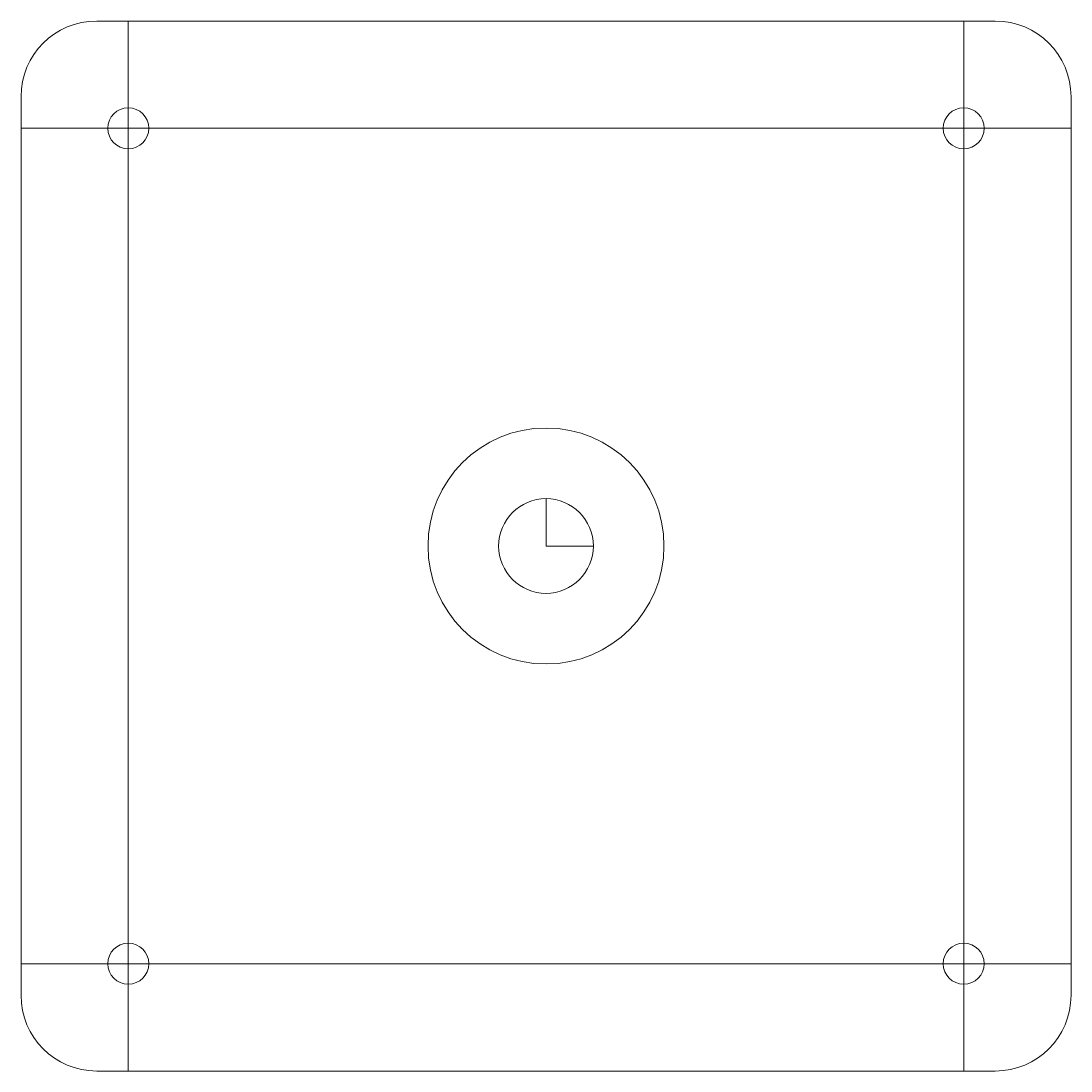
# Model space of a CAD drawing. Header units: inches. Extents: x -0.28 to 2.49, y -0.28 to 2.49.
import ezdxf

# ---------------------------------------------------------------- set-up
doc = ezdxf.new("R2010")
doc.units = ezdxf.units.IN
doc.layers.get('0').update_dxf_attribs({"linetype": 'CONTINUOUS', "lineweight": 0})

msp = doc.modelspace()

# ---------------------------------------------------------------- linework, layer by layer
for p, q in [((-0.08325, 2.48925), (2.28925, 2.48925)), ((0, 2.26025), (0, 2.48925)), ((2.206, 2.26025), (2.206, 2.48925)), ((-0.28325, 2.28925), (-0.28325, -0.08325)), ((2.48925, 2.28925), (2.48925, -0.08325)), ((0, 2.206), (0, 2.26025)), ((2.206, 2.206), (2.206, 2.26025)), ((-0.05425, 2.206), (-0.28325, 2.206)), ((0, 2.206), (-0.05425, 2.206)), ((0, 0), (0, 2.206)), ((0, 2.206), (2.206, 2.206)), ((0, 2.206), (0.05425, 2.206)), ((2.206, 0), (2.206, 2.206)), ((2.206, 2.206), (2.26025, 2.206)), ((2.26025, 2.206), (2.48925, 2.206)), ((1.103, 1.103), (1.103, 1.228)), ((1.103, 1.103), (1.228, 1.103)), ((-0.05425, 0), (-0.28325, 0)), ((0, 0), (-0.05425, 0)), ((0, 0), (2.206, 0)), ((2.206, 0), (0, 0)), ((0, 0), (0, -0.05425)), ((2.206, 0), (2.26025, 0)), ((2.206, 0), (2.206, -0.05425)), ((2.26025, 0), (2.48925, 0)), ((0, -0.05425), (0, -0.28325)), ((2.206, -0.05425), (2.206, -0.28325)), ((2.28925, -0.28325), (-0.08325, -0.28325))]:
    msp.add_line(p, q)
for centre, radius in [((0, 2.206), 0.05425), ((2.206, 2.206), 0.05425), ((1.103, 1.103), 0.3115), ((1.103, 1.103), 0.125), ((0, 0), 0.05425), ((2.206, 0), 0.05425)]:
    msp.add_circle(centre, radius)
for centre, start, end in [((-0.08325, 2.28925), 90, 180), ((2.28925, 2.28925), 0, 90), ((-0.08325, -0.08325), 180, 270), ((2.28925, -0.08325), 270, 360)]:
    msp.add_arc(centre, 0.2, start, end)

doc.saveas('drawing.dxf')
